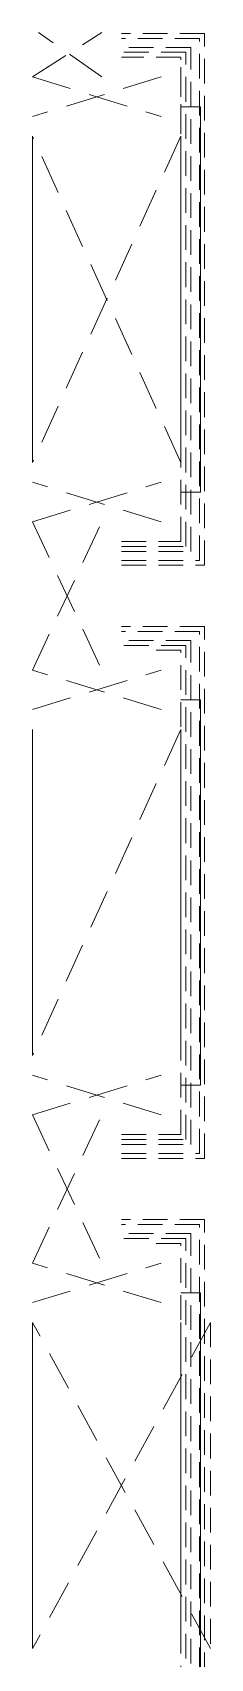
# Model space of a CAD drawing. Header units: millimetres. Extents: x -3092162 to 4513894, y -12317808 to 1849994.
# Drawn here: x -387959 to -387059, y -5822156 to -5813931 of the extents above; entities that cross this region are included whole.
import ezdxf

# ---------------------------------------------------------------- set-up
doc = ezdxf.new("R2010")
doc.units = ezdxf.units.MM
doc.header["$LTSCALE"] = 2
doc.header["$MEASUREMENT"] = 0
doc.linetypes.add('DASHED2', pattern=[0.375, 0.25, -0.125])
doc.linetypes.add('HIDDEN', pattern=[0.375, 0.25, -0.125])
doc.layers.add('DOT', color=7, linetype='DASHED2', lineweight=0, true_color=0x89067c)
doc.layers.add('PROJ', color=251, linetype='HIDDEN', lineweight=5)
doc.layers.add('SILL', color=74, linetype='Continuous', lineweight=9)

msp = doc.modelspace()

# ---------------------------------------------------------------- linework, layer by layer
at = {"layer": 'DOT', "ltscale": 400}
for p, q in [((-387959.3, -5814156.2), (-387609.3, -5813931.2)), ((-387609.3, -5814156.2), (-387929.3, -5813931.2)), ((-387959.3, -5814156.2), (-387309.3, -5814356.2)), ((-387309.3, -5814156.2), (-387959.3, -5814356.2)), ((-387209.3, -5816106.2), (-387959.3, -5814456.2)), ((-387209.3, -5814456.2), (-387959.3, -5816106.2)), ((-387959.3, -5816406.2), (-387309.3, -5816206.2)), ((-387309.3, -5816406.2), (-387959.3, -5816206.2)), ((-387959.3, -5816406.2), (-387609.3, -5817156.2)), ((-387959.3, -5817156.2), (-387609.3, -5816406.2)), ((-387959.3, -5817356.2), (-387309.3, -5817156.2)), ((-387309.3, -5817356.2), (-387959.3, -5817156.2)), ((-387209.3, -5817456.2), (-387959.3, -5819106.2)), ((-387959.3, -5819406.2), (-387309.3, -5819206.2)), ((-387309.3, -5819406.2), (-387959.3, -5819206.2)), ((-387959.3, -5819406.2), (-387609.3, -5820156.2)), ((-387959.3, -5820156.2), (-387609.3, -5819406.2)), ((-387959.3, -5820356.2), (-387309.3, -5820156.2)), ((-387309.3, -5820356.2), (-387959.3, -5820156.2)), ((-387059.3, -5822106.2), (-387959.3, -5820456.2)), ((-387059.3, -5820456.2), (-387959.3, -5822106.2))]:
    msp.add_line(p, q, dxfattribs=at)
at = {"layer": 'PROJ', "ltscale": 250}
for p, q in [((-387089.3, -5813936.2), (-387509.3, -5813936.2)), ((-387089.3, -5816626.2), (-387089.3, -5813936.2)), ((-387114.3, -5813961.2), (-387509.3, -5813961.2)), ((-387159.3, -5814006.2), (-387509.3, -5814006.2)), ((-387159.3, -5816556.2), (-387159.3, -5814006.2)), ((-387114.3, -5816601.2), (-387114.3, -5813961.2)), ((-387184.3, -5814031.2), (-387509.3, -5814031.2)), ((-387209.3, -5814056.2), (-387509.3, -5814056.2)), ((-387209.3, -5816106.2), (-387209.3, -5814056.2)), ((-387209.3, -5816506.2), (-387209.3, -5814056.2)), ((-387184.3, -5816531.2), (-387184.3, -5814031.2)), ((-387209.3, -5816106.2), (-387209.3, -5814456.2)), ((-387509.3, -5816506.2), (-387209.3, -5816506.2)), ((-387509.3, -5816531.2), (-387184.3, -5816531.2)), ((-387509.3, -5816556.2), (-387159.3, -5816556.2)), ((-387509.3, -5816601.2), (-387114.3, -5816601.2)), ((-387509.3, -5816626.2), (-387089.3, -5816626.2)), ((-387089.3, -5816936.2), (-387509.3, -5816936.2)), ((-387114.3, -5816961.2), (-387509.3, -5816961.2)), ((-387114.3, -5819601.2), (-387114.3, -5816961.2)), ((-387089.3, -5819626.2), (-387089.3, -5816936.2)), ((-387159.3, -5817006.2), (-387509.3, -5817006.2)), ((-387184.3, -5817031.2), (-387509.3, -5817031.2)), ((-387209.3, -5817056.2), (-387359.3, -5817056.2)), ((-387209.3, -5819506.2), (-387209.3, -5817056.2)), ((-387184.3, -5819531.2), (-387184.3, -5817031.2)), ((-387159.3, -5819556.2), (-387159.3, -5817006.2)), ((-387209.3, -5819106.2), (-387209.3, -5817456.2)), ((-387209.3, -5819106.2), (-387209.3, -5817456.2)), ((-387509.3, -5819506.2), (-387209.3, -5819506.2)), ((-387509.3, -5819531.2), (-387184.3, -5819531.2)), ((-387509.3, -5819556.2), (-387159.3, -5819556.2)), ((-387509.3, -5819601.2), (-387114.3, -5819601.2)), ((-387509.3, -5819626.2), (-387089.3, -5819626.2)), ((-387089.3, -5819936.2), (-387509.3, -5819936.2)), ((-387089.3, -5822626.2), (-387089.3, -5819936.2)), ((-387114.3, -5819961.2), (-387509.3, -5819961.2)), ((-387159.3, -5820006.2), (-387509.3, -5820006.2)), ((-387159.3, -5822556.2), (-387159.3, -5820006.2)), ((-387114.3, -5822601.2), (-387114.3, -5819961.2)), ((-387184.3, -5820031.2), (-387509.3, -5820031.2)), ((-387209.3, -5820056.2), (-387359.3, -5820056.2)), ((-387209.3, -5822506.2), (-387209.3, -5820056.2)), ((-387184.3, -5822531.2), (-387184.3, -5820031.2)), ((-387209.3, -5822106.2), (-387209.3, -5820456.2)), ((-387059.3, -5820456.2), (-387059.3, -5822106.2))]:
    msp.add_line(p, q, dxfattribs=at)
at = {"layer": 'SILL', "ltscale": 100}
for p, q in [((-387109.3, -5814306.6), (-387209.3, -5814306.6)), ((-387109.3, -5816256.2), (-387109.3, -5814306.6)), ((-387959.3, -5816106.2), (-387959.3, -5814456.2)), ((-387209.3, -5816106.2), (-387209.3, -5814456.2)), ((-387109.3, -5816256.2), (-387209.3, -5816256.2)), ((-387109.3, -5817306.6), (-387209.3, -5817306.6)), ((-387109.3, -5819256.2), (-387109.3, -5817306.6)), ((-387959.3, -5819106.2), (-387959.3, -5817456.2)), ((-387209.3, -5819106.2), (-387209.3, -5817456.2)), ((-387109.3, -5819256.2), (-387209.3, -5819256.2)), ((-387109.3, -5820306.6), (-387209.3, -5820306.6)), ((-387109.3, -5822256.2), (-387109.3, -5820306.6)), ((-387959.3, -5822106.2), (-387959.3, -5820456.2)), ((-387209.3, -5822106.2), (-387209.3, -5820456.2))]:
    msp.add_line(p, q, dxfattribs=at)

doc.saveas('drawing.dxf')
